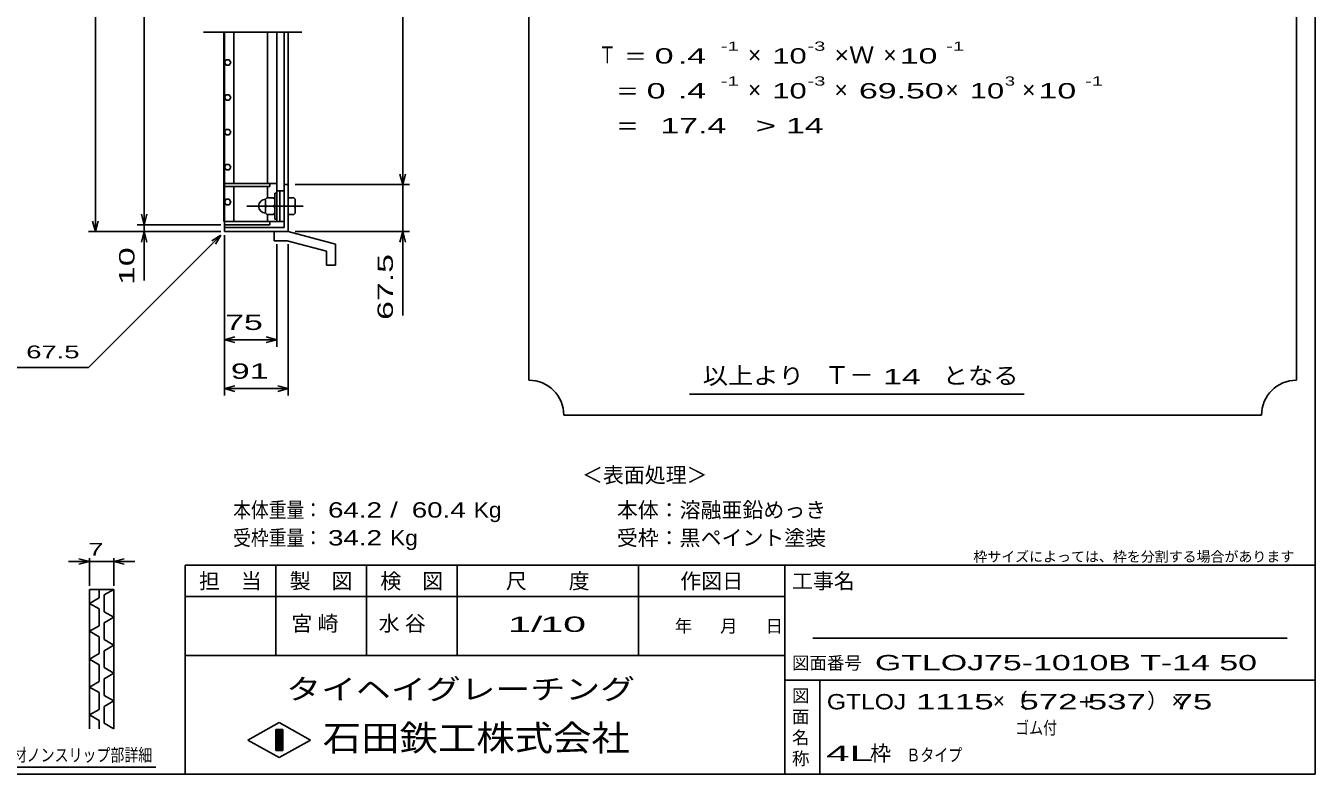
# Model space of a CAD drawing. Units: millimetres, scale not verified. Extents: x -1820 to 1731, y -1282 to 1054.
# Drawn here: x -117 to 1731, y -1146 to -73 of the extents above; entities that cross this region are included whole.
import ezdxf
from ezdxf.enums import TextEntityAlignment as Align

# ---------------------------------------------------------------- set-up
doc = ezdxf.new("R2010")
doc.units = ezdxf.units.MM
doc.header["$LTSCALE"] = 10
doc.linetypes.add('CHAIN', pattern=[18.5, 12, -1.5, 3.5, -1.5])
for name, color, linetype, lineweight in [('0_2', 150, 'Continuous', 25), ('16', 3, 'Continuous', 25), ('19', 6, 'Continuous', 25), ('22', 4, 'Continuous', 25), ('32', 4, 'Continuous', 25)]:
    doc.layers.add(name, color=color, linetype=linetype, lineweight=lineweight)
doc.styles.add('ベクトル', font='')
doc.styles.get('ベクトル').set_extended_font_data('ベクトル')

msp = doc.modelspace()

# ---------------------------------------------------------------- linework, layer by layer
at = {"layer": '0_2'}
for p, q in [((1731, 1053.5), (1731, -1146.5)), ((1731, -846.5), (111, -846.5)), ((111, -846.5), (111, -1146.5)), ((241, -846.5), (241, -976.5)), ((371, -976.5), (371, -846.5)), ((501, -846.5), (501, -976.5)), ((761, -976.5), (761, -846.5)), ((971, -846.5), (971, -1146.5)), ((971, -891.5), (111, -891.5)), ((1691, -951.5), (1011, -951.5)), ((111, -976.5), (971, -976.5)), ((971, -1011.5), (1731, -1011.5)), ((1021, -1146.5), (1021, -1011.5)), ((201, -1097.5), (246, -1072.5)), ((241, -1082.5), (251, -1082.5)), ((241, -1112.5), (241, -1082.5)), ((241, -1082.5), (243, -1082.5)), ((243, -1082.5), (243, -1112.5)), ((245, -1112.5), (245, -1082.5)), ((245, -1082.5), (247, -1082.5)), ((246, -1072.5), (291, -1097.5)), ((247, -1082.5), (247, -1112.5)), ((249, -1112.5), (249, -1082.5)), ((249, -1082.5), (251, -1082.5)), ((251, -1082.5), (251, -1112.5)), ((251, -1082.5), (251, -1112.5)), ((246, -1122.5), (201, -1097.5)), ((291, -1097.5), (246, -1122.5)), ((251, -1112.5), (241, -1112.5)), ((243, -1112.5), (245, -1112.5)), ((247, -1112.5), (249, -1112.5)), ((1731, -1146.5), (-1729, -1146.5))]:
    msp.add_line(p, q, dxfattribs=at)
at = {"layer": '16'}
for p, q in [((278.5, -82.5), (137.5, -82.5)), ((166.8, -354), (166.8, -82.5)), ((167.5, -354), (167.5, -82.5)), ((181, -299.5), (181, -82.5)), ((229, -299.5), (229, -82.5)), ((242.5, -354), (242.5, -82.5)), ((169.72, -122.12), (167.5, -126.04)), ((167.5, -126.04), (169.78, -129.91)), ((174.22, -122.09), (169.72, -122.12)), ((176.5, -126), (174.22, -122.09)), ((174.28, -129.88), (176.5, -125.96)), ((169.78, -129.91), (174.28, -129.88)), ((169.72, -172.12), (167.5, -176.04)), ((167.5, -176.04), (169.78, -179.91)), ((174.22, -172.09), (169.72, -172.12)), ((169.78, -179.91), (174.28, -179.88)), ((176.5, -176), (174.22, -172.09)), ((174.28, -179.88), (176.5, -175.96)), ((169.72, -222.12), (167.5, -226.04)), ((167.5, -226.04), (169.78, -229.91)), ((174.22, -222.09), (169.72, -222.12)), ((169.78, -229.91), (174.28, -229.88)), ((176.5, -226), (174.22, -222.09)), ((174.28, -229.88), (176.5, -225.96)), ((169.72, -272.12), (167.5, -276.04)), ((167.5, -276.04), (169.78, -279.91)), ((174.22, -272.09), (169.72, -272.12)), ((176.5, -276), (174.22, -272.09)), ((174.28, -279.88), (176.5, -275.96)), ((169.78, -279.91), (174.28, -279.88)), ((167.5, -304), (167.5, -299.5)), ((167.5, -299.5), (242.5, -299.5)), ((167.5, -304), (232.5, -304)), ((181, -354), (181, -304)), ((229, -319), (229, -304)), ((232.5, -304), (232.5, -299.5)), ((239.5, -350.5), (239.5, -313.5)), ((239.5, -313.5), (242.5, -313.5)), ((247, -310), (242.5, -310)), ((242.5, -350.5), (242.5, -313.5)), ((247, -354), (247, -310)), ((247, -310), (253, -310)), ((253, -310), (253, -354)), ((167.5, -326.04), (169.72, -322.12)), ((169.78, -329.91), (167.5, -326.04)), ((174.22, -322.09), (169.72, -322.12)), ((169.78, -329.91), (174.28, -329.88)), ((176.5, -326), (174.22, -322.09)), ((174.28, -329.88), (176.5, -325.96)), ((226.5, -322), (228.5, -320)), ((226.5, -342), (226.5, -322)), ((228.5, -332), (226.5, -330)), ((228.5, -332), (226.5, -334)), ((228.5, -320), (237.5, -320)), ((228.5, -332), (237.5, -332)), ((239.5, -322), (237.5, -320)), ((237.5, -332), (239.5, -330)), ((239.5, -334), (237.5, -332)), ((226.5, -342), (228.5, -344)), ((228.5, -344), (237.5, -344)), ((229, -354), (229, -344.5)), ((237.5, -344), (239.5, -342)), ((239.5, -350.5), (242.5, -350.5)), ((166.8, -354), (167.5, -354)), ((167.5, -354), (232.5, -354)), ((167.5, -358.5), (167.5, -354)), ((167.5, -354), (242.5, -354)), ((167.5, -358.5), (232.5, -358.5)), ((232.5, -358.5), (232.5, -354)), ((242.5, -354), (247, -354)), ((253, -354), (247, -354))]:
    msp.add_line(p, q, dxfattribs=at)
at = {"layer": '16', "linetype": 'CHAIN'}
msp.add_line((199.5, -332), (280.5, -332), dxfattribs=at)
at = {"layer": '16'}
msp.add_arc((226.5, -332), 10, 90, 270, dxfattribs=at)
at = {"layer": '19'}
for p, q in [((253, -362.5), (253, -82.5)), ((259, -368.5), (259, -82.5)), ((253, -301), (259, -301)), ((259, -320), (267, -320)), ((259, -344), (259, -320)), ((259, -332), (267, -332)), ((267, -320), (269, -322)), ((267, -332), (269, -330)), ((267, -332), (269, -334)), ((269, -342), (269, -322)), ((259, -344), (267, -344)), ((267, -344), (269, -342)), ((167.5, -368.5), (167.5, -358.5)), ((167.5, -362.5), (253, -362.5)), ((167.5, -368.5), (259, -368.5)), ((238.99, -381.51), (238.99, -368.51)), ((239, -368.5), (259, -368.5)), ((326.61, -386.62), (259, -368.5)), ((238.99, -381.51), (257.28, -381.51)), ((313.61, -396.6), (257.28, -381.51)), ((326.61, -416.62), (326.61, -386.62)), ((313.61, -416.62), (313.61, -396.6)), ((313.61, -416.62), (326.61, -416.62))]:
    msp.add_line(p, q, dxfattribs=at)
at = {"layer": '22'}
for p, q in [((604, 968.5), (604, -581.5)), ((1704, -581.5), (1704, 968.5)), ((-17.5, -368.5), (-17.5, 666.5)), ((52.5, -358.5), (52.5, 656.5)), ((423, -301), (423, 599)), ((423, -301), (419, -286)), ((423, -301), (427, -286)), ((269, -301), (433, -301)), ((423, -368.5), (423, -301)), ((52.5, -358.5), (48.5, -343.5)), ((52.5, -358.5), (56.5, -343.5)), ((-27.5, -368.5), (162.5, -368.5)), ((-17.5, -368.5), (-21.5, -353.5)), ((-17.5, -368.5), (-13.5, -353.5)), ((42.5, -358.5), (162.5, -358.5)), ((42.5, -368.5), (162.5, -368.5)), ((48.5, -383.5), (52.5, -368.5)), ((52.5, -368.5), (52.5, -358.5)), ((56.5, -383.5), (52.5, -368.5)), ((52.5, -438.5), (52.5, -368.5)), ((269, -368.5), (433, -368.5)), ((419, -383.5), (423, -368.5)), ((427, -383.5), (423, -368.5)), ((423, -488.5), (423, -368.5)), ((-27.5, -563.5), (162.5, -373.5)), ((149.5, -381.5), (162.5, -373.5)), ((154.5, -386.5), (162.5, -373.5)), ((167.5, -533.5), (167.5, -373.5)), ((167.5, -603.5), (167.5, -373.5)), ((242.5, -533.5), (242.5, -386.5)), ((259, -603.5), (259, -386.5)), ((167.5, -523.5), (182.5, -519.5)), ((182.5, -527.5), (167.5, -523.5)), ((167.5, -523.5), (242.5, -523.5)), ((242.5, -523.5), (227.5, -519.5)), ((227.5, -527.5), (242.5, -523.5)), ((-267.5, -563.5), (-27.5, -563.5)), ((167.5, -593.5), (182.5, -589.5)), ((259, -593.5), (244, -589.5)), ((182.5, -597.5), (167.5, -593.5)), ((167.5, -593.5), (259, -593.5)), ((244, -597.5), (259, -593.5)), ((834, -601.5), (1314, -601.5)), ((654, -631.5), (1654, -631.5))]:
    msp.add_line(p, q, dxfattribs=at)
for centre, start, end in [((604, -631.5), 0, 90), ((1704, -631.5), 90, 180)]:
    msp.add_arc(centre, 50, start, end, dxfattribs=at)
at = {"layer": '32'}
for p, q in [((-26, -841.5), (-56, -841.5)), ((-26, -841.5), (-41, -837.5)), ((-41, -845.5), (-26, -841.5)), ((-26, -876.5), (-26, -836.5)), ((-26, -841.5), (9, -841.5)), ((9, -836.5), (9, -876.5)), ((9, -841.5), (24, -837.5)), ((24, -845.5), (9, -841.5)), ((9, -841.5), (39, -841.5)), ((-26, -881.5), (9, -881.5)), ((-26, -1081.5), (-26, -881.5)), ((-12, -881.5), (-12, -893.5)), ((9, -881.5), (-5, -889.5)), ((9, -881.5), (9, -1081.5)), ((-12, -893.5), (-26, -901.5)), ((-26, -901.5), (-12, -909.5)), ((-5, -889.5), (-5, -913.5)), ((-12, -909.5), (-12, -933.5)), ((-5, -913.5), (9, -921.5)), ((9, -921.5), (-5, -929.5)), ((-12, -933.5), (-26, -941.5)), ((-26, -941.5), (-12, -949.5)), ((-5, -929.5), (-5, -953.5)), ((-12, -949.5), (-12, -973.5)), ((-5, -953.5), (9, -961.5)), ((-12, -973.5), (-26, -981.5)), ((9, -961.5), (-5, -969.5)), ((-5, -969.5), (-5, -993.5)), ((-26, -981.5), (-12, -989.5)), ((-12, -989.5), (-12, -1013.5)), ((-5, -993.5), (9, -1001.5)), ((-12, -1013.5), (-26, -1021.5)), ((9, -1001.5), (-5, -1009.5)), ((-5, -1009.5), (-5, -1033.5)), ((-26, -1021.5), (-12, -1029.5)), ((-12, -1029.5), (-12, -1053.5)), ((-5, -1033.5), (9, -1041.5)), ((9, -1041.5), (-5, -1049.5)), ((-5, -1049.5), (-5, -1073.5)), ((-12, -1053.5), (-26, -1061.5)), ((-26, -1061.5), (-12, -1069.5)), ((-12, -1069.5), (-12, -1081.5)), ((-5, -1073.5), (9, -1081.5)), ((69, -1136.5), (-186, -1136.5))]:
    msp.add_line(p, q, dxfattribs=at)

# ---------------------------------------------------------------- texts
at = {"layer": '0_2', "style": 'ベクトル'}
for s, height, p in [('枠サイズによっては、枠を分割する場合があります', 14.66, (1241, -834.5)), ('担\u3000当', 21.99, (131, -869.5)), ('製\u3000図', 21.99, (261, -869.5)), ('検\u3000図', 21.99, (391, -869.5)), ('尺\u3000\u3000度', 21.99, (571, -869.5)), ('作図日', 21.99, (821, -869.5)), ('工事名', 21.99, (981, -869.5)), ('年', 18.33, (813, -934)), ('月', 18.33, (878, -934)), ('日', 18.33, (943, -934)), ('図面番号', 18.33, (981, -987)), ('図', 18.33, (981, -1034)), ('面', 18.33, (981, -1064)), ('名', 18.33, (981, -1094)), ('称', 18.33, (981, -1124))]:
    msp.add_text(s, height=height, dxfattribs=at).set_placement(p, align=Align.MIDDLE_LEFT)
at = {"layer": '0_2', "color": 222, "style": 'ベクトル'}
for s, height, width, p in [('タイヘイグレーチング', 29.33, 1.25, (256, -1024.5)), ('石田鉄工株式会社', 36.66, 1.1, (308.5, -1094.5))]:
    msp.add_text(s, height=height, dxfattribs=dict(at, width=width)).set_placement(p, align=Align.MIDDLE_LEFT)
at = {"layer": '22', "color": 2, "style": 'ベクトル'}
for s, height, width, p in [('Ｔ', 24.19, 0.75, (704, -115)), (' = 0', 21.99, 1.65, (729, -116.5)), (' .4 ', 21.99, 1.65, (804, -116.5)), ('-1', 13.2, 1.65, (879, -102.5)), ('10', 21.99, 1.5, (953, -116.5)), ('-3', 13.2, 1.65, (1003, -102.5)), ('×Ｗ', 24.19, 1.1, (1042, -115)), (' 10 ', 21.99, 1.65, (1122, -116.5)), ('-1', 13.2, 1.65, (1202, -102.5)), ('-1', 13.2, 1.65, (879, -152.5)), ('-3', 13.2, 1.65, (1003, -152.5)), ('3', 13.2, 1.5, (1286, -152.5)), ('-1', 13.2, 1.65, (1401, -152.5)), ('  = 0', 21.99, 1.65, (704, -166.5)), (' .4 ', 21.99, 1.65, (804, -166.5)), ('10', 21.99, 1.5, (953, -166.5)), ('69.50', 21.99, 1.65, (1077, -166.5)), ('10', 21.99, 1.5, (1236, -166.5)), (' 10 ', 21.99, 1.65, (1321, -166.5)), ('  =', 21.99, 1.65, (704, -216.5)), (' 17.4', 21.99, 1.65, (779, -216.5)), ('>', 21.99, 1.7, (929, -216.5)), (' 14 ', 21.99, 1.65, (959, -216.5)), (' 75 ', 21.99, 1.65, (155, -498.5)), (' 67.5 ', 18.33, 1.6, (-127.5, -541)), (' 91 ', 21.99, 1.65, (163.25, -568.5)), ('以上より\u3000', 24.19, 1.1, (853, -575)), (' 14 ', 21.99, 1.65, (1098, -576.5)), ('となる', 24.19, 1.1, (1197, -575)), ('本体重量：', 21.99, 0.85, (180, -767.5)), (' 64.2', 21.99, 1.35, (305, -767.5)), ('/', 21.99, 1.35, (405, -767.5)), (' 60.4', 21.99, 1.35, (425, -767.5)), ('Kg', 21.99, 1.1, (525, -767.5)), ('受枠重量：', 21.99, 0.85, (180, -807.5)), (' 34.2', 21.99, 1.35, (305, -807.5)), ('Kg', 21.99, 1.1, (405, -807.5)), ('1/', 21.99, 2, (574, -931.5)), (' 10 ', 21.99, 2, (604, -931.5)), ('GTLOJ75-1010B T-14 50               ', 21.99, 1.65, (1100, -986.5)), ('GTLOJ', 21.99, 1.2, (1031, -1042.5)), (' 1115 ', 21.99, 1.7, (1145, -1042.5)), (' 572 ', 21.99, 1.7, (1293, -1042.5)), (' 537 ', 21.99, 1.7, (1391, -1042.5)), (' 75 ', 21.99, 1.7, (1514, -1042.5)), ('+', 21.99, 1.3, (1392, -1042.5)), ('ゴム付', 18.33, 0.8, (1301, -1080)), ('4L', 21.99, 2.05, (1030, -1116.5)), ('Ｂタイプ', 18.33, 0.8, (1145, -1119))]:
    msp.add_text(s, height=height, dxfattribs=dict(at, width=width)).set_placement(p, align=Align.MIDDLE_LEFT)
for s, height, p in [('×', 24.19, (918, -115)), ('×', 24.19, (1112, -115)), ('×', 24.19, (918, -165)), ('×', 24.19, (1042, -165)), ('×', 24.19, (1201, -165)), ('×', 24.19, (1311, -165)), ('Ｔ－', 25.66, (1028, -574)), ('＜表面処理＞', 21.99, (680, -717.5)), ('本体：', 21.99, (730, -767.5)), ('溶融亜鉛めっき', 21.99, (820, -767.5)), ('受枠：', 21.99, (730, -807.5)), ('黒ペイント塗装', 21.99, (820, -807.5)), ('枠', 21.99, (1093, -1116.5))]:
    msp.add_text(s, height=height, dxfattribs=at).set_placement(p, align=Align.MIDDLE_LEFT)
at = {"layer": '22', "color": 2, "style": 'ベクトル', "width": 1.65}
for s, p in [(' 10 ', (27.5, -458.5)), (' 67.5 ', (398, -508.5))]:
    msp.add_text(s, height=21.99, rotation=90, dxfattribs=at).set_placement(p, align=Align.MIDDLE_LEFT)
at = {"layer": '22', "color": 2, "char_height": 21.99, "attachment_point": 4, "style": 'ベクトル'}
for s, insert in [('\\T1.25;宮崎\u3000', (263.5, -931.5)), ('\\T1.25;水谷\u3000', (388.5, -931.5)), ('\\T1.17;×（', (1269, -1042.5)), ('\\T1.17;）×', (1490, -1042.5))]:
    msp.add_mtext(s, dxfattribs=dict(at, insert=insert))
at = {"layer": '32', "color": 2, "style": 'ベクトル'}
for s, width, p in [(' 7 ', 1.6, (-38.5, -824)), ('主部材ノンスリップ部詳細', 0.8, (-176, -1119))]:
    msp.add_text(s, height=18.33, dxfattribs=dict(at, width=width)).set_placement(p, align=Align.MIDDLE_LEFT)

doc.saveas('drawing.dxf')
